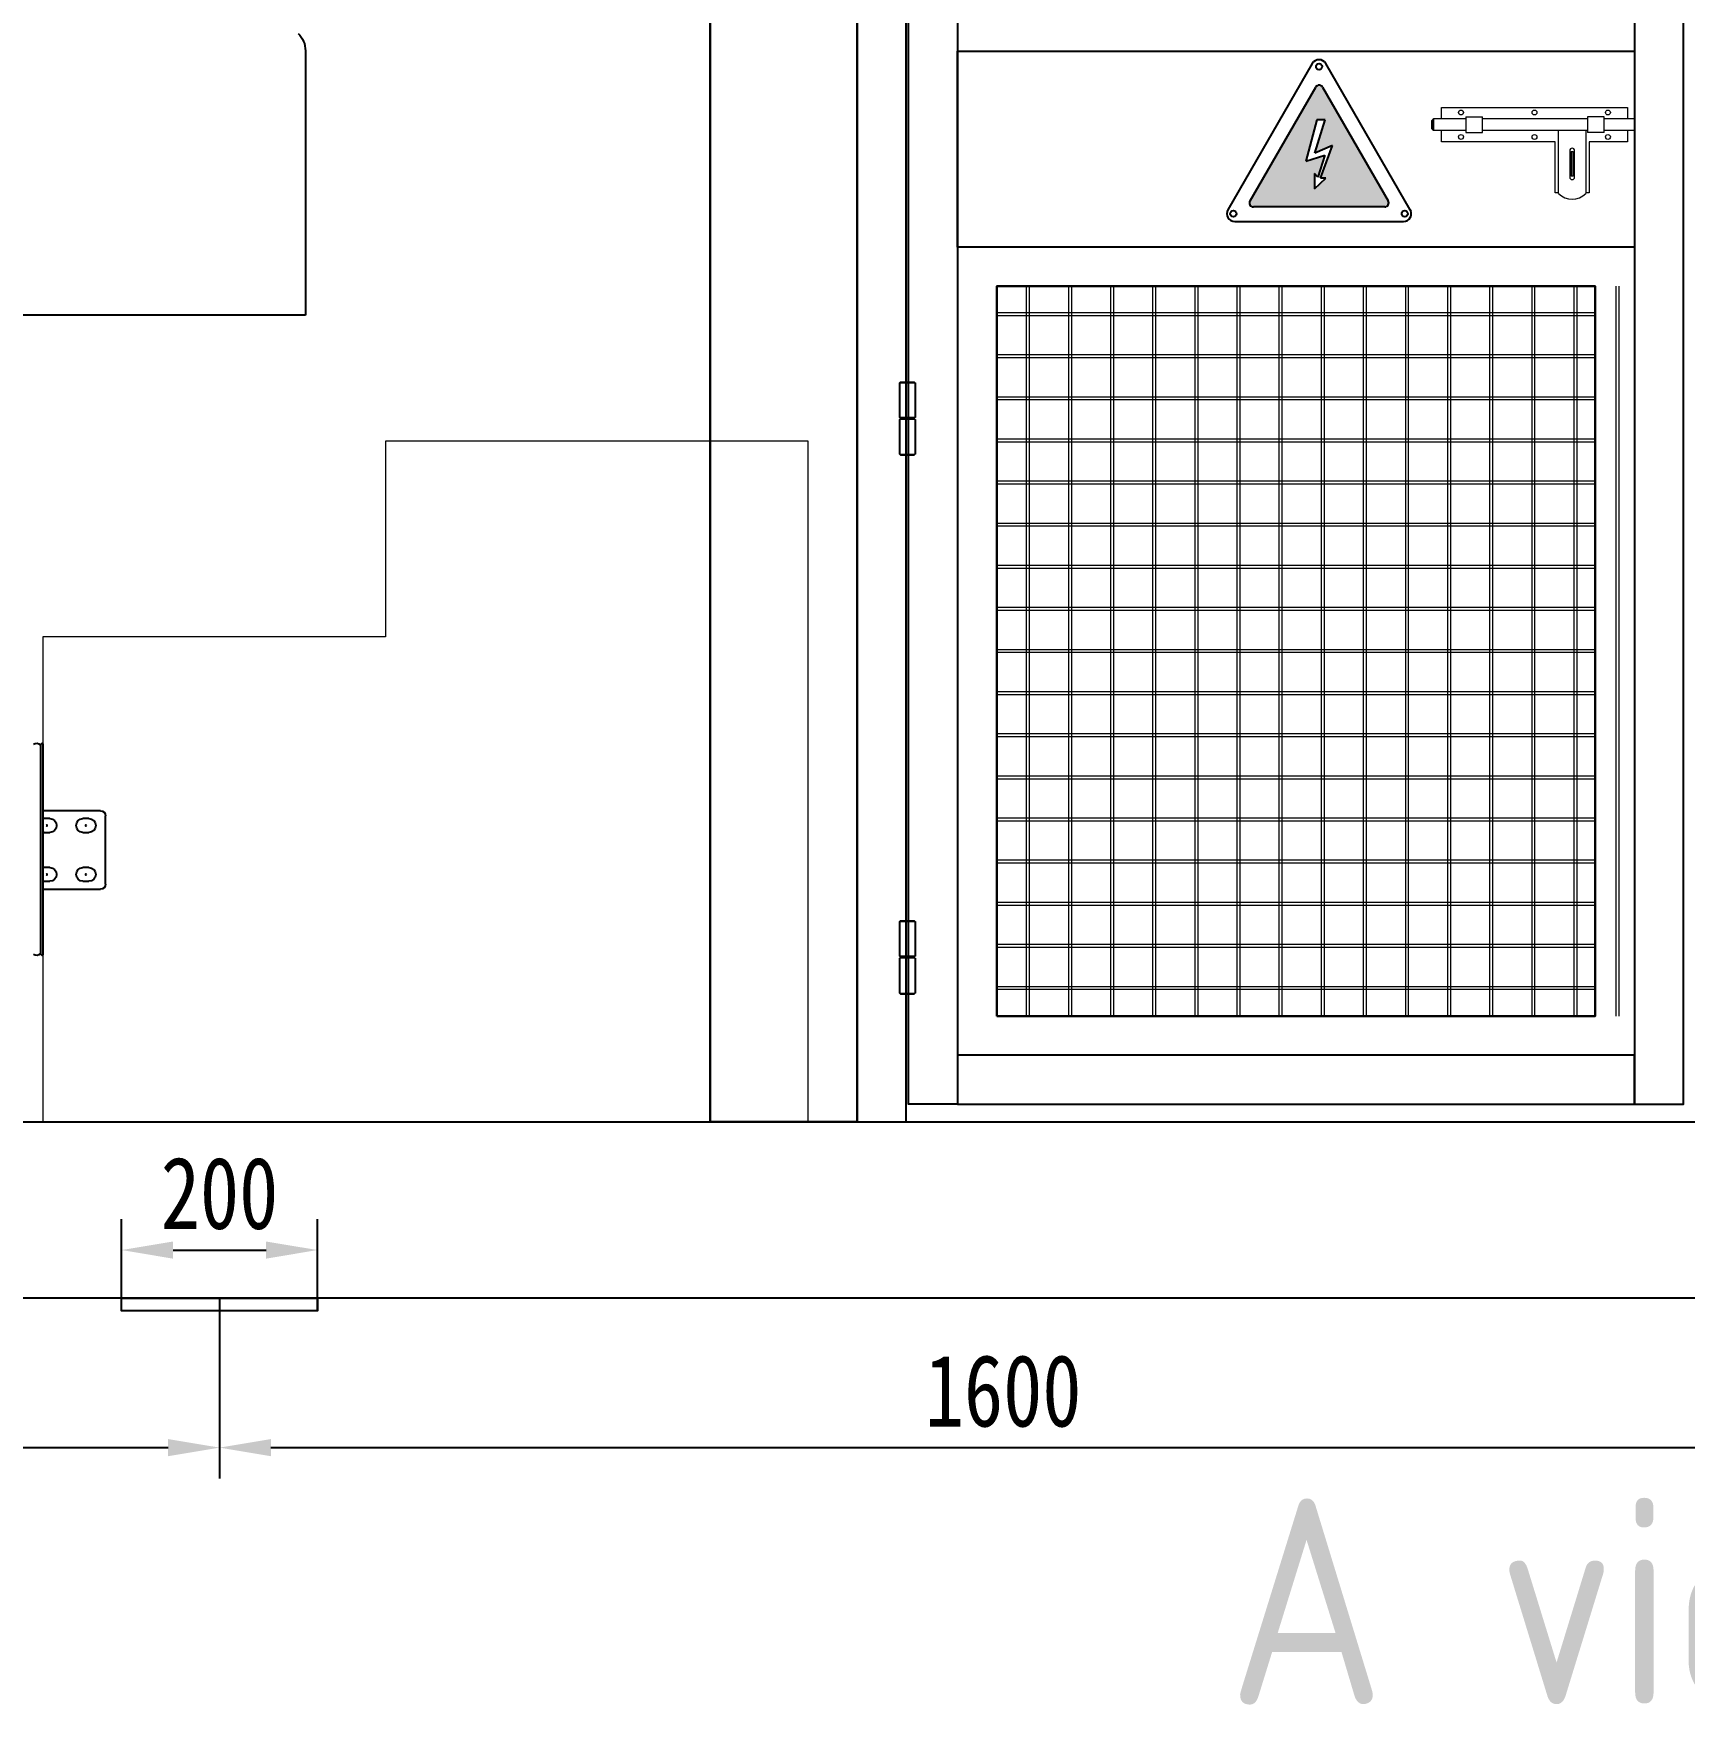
# Model space of a CAD drawing. Header units: millimetres. Extents: x 0 to 87554, y -20854 to 20404.
# Drawn here: x 8519 to 10205, y -7740 to -6033 of the extents above; entities that cross this region are included whole.
import ezdxf

# ---------------------------------------------------------------- set-up
doc = ezdxf.new("R2010")
doc.units = ezdxf.units.MM
doc.layers.get('0').update_dxf_attribs({"lineweight": 15})
doc.layers.get('Defpoints').update_dxf_attribs({"lineweight": 15})
for name, color, linetype in [('02___PRT_ALL_AXES', 7, 'Continuous'), ('4209-B0008_0', 7, 'Continuous'), ('4215-16529_1_0', 7, 'Continuous'), ('4217-16531_0', 7, 'Continuous')]:
    doc.layers.add(name, color=color, linetype=linetype)
doc.layers.add('AM_0', color=7, linetype='Continuous', lineweight=30)
doc.layers.add('THICK', color=7, linetype='Continuous', lineweight=0)
doc.styles.add('GB', font='gbenor.shx', dxfattribs={"bigfont": 'gbcbig.shx'})
doc.styles.add('仿宋', font='', dxfattribs={"width": 0.8})
doc.styles.get('仿宋').set_extended_font_data('仿宋_gb2312')
doc.dimstyles.new('12倍', dxfattribs={"dimscale": 21, "dimtxt": 3.5, "dimasz": 2.5, "dimexe": 1.5, "dimexo": 0, "dimgap": 1, "dimtad": 1, "dimtoh": 1, "dimdsep": 46, "dimtxsty": '仿宋', "dimcen": 2.5, "dimdle": 5, "dimclrd": 4, "dimclre": 4, "dimclrt": 3, "dimadec": 0, "dimazin": 0, "dimtfac": 1, "dimtmove": 0, "dimatfit": 3, "dimfxl": 1, "dimtolj": 1, "dimarcsym": 0})

# ---------------------------------------------------------------- blocks, each defined once
blk = doc.blocks.new('rehrehetreth')
at = {"linetype": 'ByBlock'}
h = blk.add_hatch(color=2, dxfattribs=at)
h.dxf.hatch_style = 1
edge = h.paths.add_edge_path()
edge.add_arc((99473.8, -259676.1), 4, 30, 150)
edge.add_line((99470.4, -259674.1), (99403.3, -259790.3))
edge.add_arc((99406.7, -259792.3), 4, 150, 270)
edge.add_line((99406.7, -259796.3), (99540.9, -259796.3))
edge.add_arc((99540.9, -259792.3), 4, 270, 30)
edge.add_line((99544.4, -259790.3), (99477.3, -259674.1))
h.paths.add_polyline_path([(99480.2, -259707.5), (99471.5, -259707.5), (99460.2, -259749.6), (99479.8, -259743.7), (99472.4, -259766), (99469, -259762.4), (99469.1, -259778), (99480.8, -259767.1), (99475.1, -259767.1), (99487.4, -259733.6), (99469.6, -259741.6)], flags=16)
at = {"layer": '02___PRT_ALL_AXES', "linetype": 'Continuous'}
for p, q in [((99466.9, -259650.1), (99380.7, -259799.3)), ((99566.9, -259799.3), (99480.7, -259650.1)), ((99403.3, -259790.3), (99470.4, -259674.1)), ((99477.3, -259674.1), (99544.4, -259790.3)), ((99471.5, -259707.5), (99460.2, -259749.6)), ((99469.6, -259741.6), (99480.2, -259707.5)), ((99480.2, -259707.5), (99471.5, -259707.5)), ((99460.2, -259749.6), (99479.8, -259743.7)), ((99487.4, -259733.6), (99469.6, -259741.6)), ((99479.8, -259743.7), (99472.4, -259766)), ((99475.1, -259767.1), (99487.4, -259733.6)), ((99472.4, -259766), (99469, -259762.4)), ((99469, -259762.4), (99469.1, -259778)), ((99469.1, -259778), (99480.8, -259767.1)), ((99480.8, -259767.1), (99475.1, -259767.1)), ((99540.9, -259796.3), (99406.7, -259796.3)), ((99387.7, -259811.3), (99560, -259811.3))]:
    blk.add_line(p, q, dxfattribs=at)
for centre in [(99473.8, -259653.2), (99386.3, -259803.3), (99561.3, -259803.3)]:
    blk.add_circle(centre, 3.1, dxfattribs=at)
for centre, radius, start, end in [((99473.8, -259654.1), 8, 30, 150), ((99473.8, -259676.1), 4, 30, 150), ((99387.7, -259803.3), 8, 150, 270), ((99406.7, -259792.3), 4, 150, 270), ((99540.9, -259792.3), 4, 270, 30), ((99560, -259803.3), 8, 270, 30)]:
    blk.add_arc(centre, radius, start, end, dxfattribs=at)
blk = doc.blocks.new('A$C17965E73')
at = {"color": 7, "linetype": 'Continuous'}
for p, q in [((-7, 37.5), (-8, 36.5)), ((-8, 36.5), (8, 36.5)), ((-8, 1), (-8, 36.5)), ((-7, 37.5), (7, 37.5)), ((7, 37.5), (8, 36.5)), ((8, 1), (-8, 1)), ((-8, 1), (-7, 0)), ((-7, 0), (-8, -1)), ((-7, 0), (7, 0)), ((8, 1), (7, 0)), ((7, 0), (8, -1)), ((8, -1), (-8, -1)), ((-8, -36.5), (-8, -1)), ((-8, -36.5), (8, -36.5)), ((-7, -37.5), (-8, -36.5)), ((-7, -37.5), (7, -37.5)), ((7, -37.5), (8, -36.5))]:
    blk.add_line(p, q, dxfattribs=at)
at = {"layer": '02___PRT_ALL_AXES', "color": 7, "linetype": 'Continuous'}
for p, q in [((-8, 36.5), (-8, 1)), ((8, 36.5), (8, 1)), ((-8, -1), (-8, -36.5)), ((8, -1), (8, -36.5))]:
    blk.add_line(p, q, dxfattribs=at)
blk = doc.blocks.new('*D194')
at = {"color": 4, "linetype": 'Continuous', "lineweight": -2}
for p, q in [((7009.4, -7278.6), (7009.4, -7508.7)), ((8709.4, -7324.6), (8709.4, -7508.7)), ((7061.9, -7477.2), (8656.9, -7477.2))]:
    blk.add_line(p, q, dxfattribs=at)
at = {"color": 4, "lineweight": -3}
for points in [[(7061.9, -7468.5), (7061.9, -7486), (7009.4, -7477.2)], [(8656.9, -7468.5), (8656.9, -7486), (8709.4, -7477.2)]]:
    blk.add_solid(points, dxfattribs=at)
at = {"layer": 'Defpoints', "color": 0, "lineweight": -3}
for p in [(7009.4, -7278.6), (8709.4, -7324.6), (8709.4, -7477.2)]:
    blk.add_point(p, dxfattribs=at)
at = {"color": 3, "lineweight": -3, "insert": (7859.4, -7419.5), "char_height": 73.5, "attachment_point": 5, "style": '仿宋'}
blk.add_mtext('\\A1;1700', dxfattribs=at)
blk = doc.blocks.new('*D195')
at = {"color": 4, "linetype": 'Continuous', "lineweight": -2}
for p, q in [((8709.4, -7337.6), (8709.4, -7508.7)), ((10309.4, -7337.6), (10309.4, -7508.7)), ((8761.9, -7477.2), (10256.9, -7477.2))]:
    blk.add_line(p, q, dxfattribs=at)
at = {"color": 4, "lineweight": -3}
for points in [[(8761.9, -7468.5), (8761.9, -7486), (8709.4, -7477.2)], [(10256.9, -7468.5), (10256.9, -7486), (10309.4, -7477.2)]]:
    blk.add_solid(points, dxfattribs=at)
at = {"layer": 'Defpoints', "color": 0, "lineweight": -3}
for p in [(8709.4, -7337.6), (10309.4, -7337.6), (10309.4, -7477.2)]:
    blk.add_point(p, dxfattribs=at)
at = {"color": 3, "lineweight": -3, "insert": (9509.4, -7419.5), "char_height": 73.5, "attachment_point": 5, "style": '仿宋'}
blk.add_mtext('\\A1;1600', dxfattribs=at)
blk = doc.blocks.new('*D197')
at = {"color": 4, "linetype": 'Continuous', "lineweight": -2}
for p, q in [((8609.4, -7337.6), (8609.4, -7244)), ((8809.4, -7337.6), (8809.4, -7244)), ((8661.9, -7275.5), (8756.9, -7275.5))]:
    blk.add_line(p, q, dxfattribs=at)
at = {"color": 4, "lineweight": -3}
for points in [[(8661.9, -7266.8), (8661.9, -7284.3), (8609.4, -7275.5)], [(8756.9, -7266.8), (8756.9, -7284.3), (8809.4, -7275.5)]]:
    blk.add_solid(points, dxfattribs=at)
at = {"layer": 'Defpoints', "color": 0, "lineweight": -3}
for p in [(8809.4, -7275.5), (8609.4, -7337.6), (8809.4, -7337.6)]:
    blk.add_point(p, dxfattribs=at)
at = {"color": 3, "lineweight": -3, "insert": (8709.4, -7217.8), "char_height": 73.5, "attachment_point": 5, "style": '仿宋'}
blk.add_mtext('\\A1;200', dxfattribs=at)
blk = doc.blocks.new('gy7u88')
at = {"layer": '4209-B0008_0', "color": 107, "linetype": 'Continuous'}
for p, q in [((-427.2, -1724.3), (-427.2, -1939.8)), ((-424.9, -1725.2), (-426.3, -1723.9)), ((-424.9, -1725.2), (-424.9, -1938.8)), ((-424.9, -1938.8), (-426.3, -1940.2))]:
    blk.add_line(p, q, dxfattribs=at)
for centre, radius, start, end in [((-426.7, -1724.3), 0.5, 45.9333, 180), ((-421, -1729.8), 6, 56.4566, 131.1531), ((-426.7, -1939.8), 0.5, 180, 314.0667), ((-421, -1934.3), 6, 228.8469, 303.5434)]:
    blk.add_arc(centre, radius, start, end, dxfattribs=at)
at = {"layer": '4215-16529_1_0', "color": 107, "linetype": 'Continuous'}
for p, q in [((-695.4, -1016.8), (-695.4, -1286.8)), ((-695.4, -1286.8), (-395.4, -1286.8))]:
    blk.add_line(p, q, dxfattribs=at)
blk.add_arc((-670.4, -1016.8), 25, 135, 180, dxfattribs=at)
at = {"layer": '4217-16531_0', "color": 107, "linetype": 'Continuous'}
for p, q in [((-491.3, -1867.7), (-491.3, -1797.7)), ((-486.3, -1792.7), (-427.2, -1792.7)), ((-474.3, -1800.7), (-468.3, -1800.7)), ((-434.3, -1800.7), (-428.3, -1800.7)), ((-468.3, -1814.7), (-474.3, -1814.7)), ((-428.3, -1814.7), (-434.3, -1814.7)), ((-474.3, -1850.7), (-468.3, -1850.7)), ((-434.3, -1850.7), (-428.3, -1850.7)), ((-427.2, -1872.7), (-486.3, -1872.7)), ((-468.3, -1864.7), (-474.3, -1864.7)), ((-428.3, -1864.7), (-434.3, -1864.7))]:
    blk.add_line(p, q, dxfattribs=at)
for centre in [(-471.3, -1807.7), (-431.3, -1807.7), (-471.3, -1857.7), (-431.3, -1857.7)]:
    blk.add_circle(centre, 0.5, dxfattribs=at)
for centre, radius, start, end in [((-486.3, -1797.7), 5, 90, 180), ((-474.3, -1807.7), 7, 90, 270), ((-468.3, -1807.7), 7, 270, 90), ((-434.3, -1807.7), 7, 90, 270), ((-428.3, -1807.7), 7, 80.9533, 90), ((-428.3, -1807.7), 7, 270, 279.0467), ((-474.3, -1857.7), 7, 90, 270), ((-468.3, -1857.7), 7, 270, 90), ((-434.3, -1857.7), 7, 90, 270), ((-428.3, -1857.7), 7, 80.9533, 90), ((-486.3, -1867.7), 5, 180, 270), ((-428.3, -1857.7), 7, 270, 279.0467)]:
    blk.add_arc(centre, radius, start, end, dxfattribs=at)

msp = doc.modelspace()

# ---------------------------------------------------------------- linework, layer by layer
at = {"color": 7, "linetype": 'Continuous'}
for p, q in [((9946.887, -6122.638), (9948.887, -6120.638)), ((9946.887, -6122.638), (9946.887, -6130.638)), ((9981.887, -6120.638), (9948.887, -6120.638)), ((9956.887, -6109.138), (10146.887, -6109.138)), ((9956.887, -6120.638), (9956.887, -6109.138)), ((9981.887, -6118.638), (9998.887, -6118.638)), ((9981.887, -6118.639), (9981.887, -6134.638)), ((9998.887, -6134.638), (9998.887, -6118.639)), ((10105.887, -6120.638), (9998.887, -6120.638)), ((10122.887, -6118.638), (10105.887, -6118.638)), ((10105.887, -6118.639), (10105.887, -6134.638)), ((10122.887, -6134.638), (10122.887, -6118.639)), ((10153.887, -6120.638), (10122.887, -6120.638)), ((10146.887, -6109.138), (10146.887, -6120.638)), ((9946.887, -6130.638), (9948.887, -6132.638)), ((9981.887, -6132.638), (9948.887, -6132.638)), ((9956.887, -6144.138), (9956.887, -6132.638)), ((9981.887, -6134.638), (9998.887, -6134.638)), ((10076.387, -6132.638), (9998.887, -6132.638)), ((10104.387, -6132.507), (10076.387, -6132.507)), ((10076.387, -6196.921), (10076.387, -6132.507)), ((10104.387, -6132.507), (10104.387, -6196.921)), ((10105.887, -6132.638), (10104.387, -6132.638)), ((10122.887, -6134.638), (10105.887, -6134.638)), ((10153.887, -6132.638), (10122.887, -6132.638)), ((10146.887, -6132.638), (10146.887, -6144.138)), ((10072.887, -6144.138), (9956.887, -6144.138)), ((10072.887, -6196.138), (10072.887, -6144.138)), ((10087.887, -6153.138), (10087.887, -6180.138)), ((10089.387, -6154.138), (10091.387, -6154.138)), ((10089.387, -6154.138), (10089.387, -6179.138)), ((10091.387, -6179.138), (10091.387, -6154.138)), ((10092.887, -6180.138), (10092.887, -6153.138)), ((10146.887, -6144.138), (10107.887, -6144.138)), ((10107.887, -6144.138), (10107.887, -6196.138)), ((10091.387, -6179.138), (10089.387, -6179.138)), ((10076.387, -6196.138), (10072.887, -6196.138)), ((10107.887, -6196.138), (10104.387, -6196.138))]:
    msp.add_line(p, q, dxfattribs=at)
at = {"color": 5}
for p, q in [((8878.887, -6449.638), (8878.887, -6649.638)), ((8878.887, -6649.638), (8528.887, -6649.638))]:
    msp.add_line(p, q, dxfattribs=at)
at = {"lineweight": -3}
msp.add_lwpolyline([(9410.387, -5043.349), (9360.387, -5093.349), (9360.387, -7144.638), (9410.387, -7144.638), (9410.387, -5043.349)], dxfattribs=at)
for points in [[(9412.887, -5176.638), (9462.887, -5176.638), (9462.887, -7126.638), (9412.887, -7126.638)], [(10203.887, -5176.638), (10153.887, -5176.638), (10153.887, -7126.638), (10203.887, -7126.638)], [(9462.887, -6051.638), (10153.887, -6051.638), (10153.887, -6251.638), (9462.887, -6251.638)], [(9462.887, -7126.638), (10153.887, -7126.638), (10153.887, -7076.638), (9462.887, -7076.638)]]:
    msp.add_lwpolyline(points, close=True, dxfattribs=at)
at = {"color": 5}
msp.add_lwpolyline([(8528.887, -6649.638), (8528.887, -7144.638), (9310.387, -7144.638), (9310.387, -6449.638), (8878.887, -6449.638)], dxfattribs=at)
at = {"color": 6, "lineweight": -3}
msp.add_lwpolyline([(8609.387, -7324.638), (8809.387, -7324.638), (8809.387, -7337.638), (8609.387, -7337.638)], close=True, dxfattribs=at)
at = {"color": 7, "linetype": 'Continuous'}
for centre in [(9976.887, -6114.138), (10051.887, -6114.138), (10126.887, -6114.138), (9976.887, -6139.138), (10051.887, -6139.138), (10126.887, -6139.138)]:
    msp.add_circle(centre, 2.5, dxfattribs=at)
for centre, radius, start, end in [((10090.387, -6153.138), 2.5, 0, 180), ((10090.387, -6180.138), 2.5, 180, 0), ((10090.387, -6182.638), 20, 225.572996, 314.427004)]:
    msp.add_arc(centre, radius, start, end, dxfattribs=at)
at = {"layer": '02___PRT_ALL_AXES', "color": 7, "linetype": 'Continuous'}
msp.add_line((9948.887, -6132.638), (9948.887, -6120.638), dxfattribs=at)
at = {"layer": 'AM_0'}
for points in [[(9210.387, -4622.638), (9360.387, -4622.638), (9360.387, -7144.638), (9210.387, -7144.638)], [(9502.887, -7036.638), (10113.887, -7036.638), (10113.887, -6291.638), (9502.887, -6291.638)]]:
    msp.add_lwpolyline(points, close=True, dxfattribs=at)
at = {"layer": 'THICK', "color": 0}
for p, q in [((9533.387, -7036.638), (9533.387, -6291.638)), ((9536.387, -7036.638), (9536.387, -6291.638)), ((9576.387, -7036.638), (9576.387, -6291.638)), ((9579.387, -7036.638), (9579.387, -6291.638)), ((9619.387, -7036.638), (9619.387, -6291.638)), ((9622.387, -7036.638), (9622.387, -6291.638)), ((9662.387, -7036.638), (9662.387, -6291.638)), ((9665.387, -7036.638), (9665.387, -6291.638)), ((9705.387, -7036.638), (9705.387, -6291.638)), ((9708.387, -7036.638), (9708.387, -6291.638)), ((9748.387, -7036.638), (9748.387, -6291.638)), ((9751.387, -7036.638), (9751.387, -6291.638)), ((9791.387, -7036.638), (9791.387, -6291.638)), ((9794.387, -7036.638), (9794.387, -6291.638)), ((9834.387, -7036.638), (9834.387, -6291.638)), ((9837.387, -7036.638), (9837.387, -6291.638)), ((9877.387, -7036.638), (9877.387, -6291.638)), ((9880.387, -7036.638), (9880.387, -6291.638)), ((9920.387, -7036.638), (9920.387, -6291.638)), ((9923.387, -7036.638), (9923.387, -6291.638)), ((9963.387, -7036.638), (9963.387, -6291.638)), ((9966.387, -7036.638), (9966.387, -6291.638)), ((10006.387, -7036.638), (10006.387, -6291.638)), ((10009.387, -7036.638), (10009.387, -6291.638)), ((10049.387, -7036.638), (10049.387, -6291.638)), ((10052.387, -7036.638), (10052.387, -6291.638)), ((10092.387, -7036.638), (10092.387, -6291.638)), ((10095.387, -7036.638), (10095.387, -6291.638)), ((10135.387, -7036.638), (10135.387, -6291.638)), ((10138.387, -7036.638), (10138.387, -6291.638)), ((10113.887, -6318.638), (9502.886, -6318.638)), ((10113.887, -6321.638), (9502.886, -6321.638)), ((10113.887, -6361.638), (9502.886, -6361.638)), ((10113.887, -6364.638), (9502.886, -6364.638)), ((10113.887, -6404.638), (9502.886, -6404.638)), ((10113.887, -6407.638), (9502.886, -6407.638)), ((10113.887, -6447.638), (9502.886, -6447.638)), ((10113.887, -6450.638), (9502.886, -6450.638)), ((10113.887, -6490.638), (9502.886, -6490.638)), ((10113.887, -6493.638), (9502.886, -6493.638)), ((10113.887, -6533.638), (9502.886, -6533.638)), ((10113.887, -6536.638), (9502.886, -6536.638)), ((10113.887, -6576.638), (9502.886, -6576.638)), ((10113.887, -6579.638), (9502.886, -6579.638)), ((10113.887, -6619.638), (9502.886, -6619.638)), ((10113.887, -6622.638), (9502.886, -6622.638)), ((10113.887, -6662.638), (9502.886, -6662.638)), ((10113.887, -6665.638), (9502.886, -6665.638)), ((10113.887, -6705.638), (9502.886, -6705.638)), ((10113.887, -6708.638), (9502.886, -6708.638)), ((10113.887, -6748.638), (9502.886, -6748.638)), ((10113.887, -6751.638), (9502.886, -6751.638)), ((10113.887, -6791.638), (9502.886, -6791.638)), ((10113.887, -6794.638), (9502.886, -6794.638)), ((10113.887, -6834.638), (9502.886, -6834.638)), ((10113.887, -6837.638), (9502.886, -6837.638)), ((10113.887, -6877.638), (9502.886, -6877.638)), ((10113.887, -6880.638), (9502.886, -6880.638)), ((10113.887, -6920.638), (9502.886, -6920.638)), ((10113.887, -6923.638), (9502.886, -6923.638)), ((10113.887, -6963.638), (9502.886, -6963.638)), ((10113.887, -6966.638), (9502.886, -6966.638)), ((10113.887, -7006.638), (9502.886, -7006.638)), ((10113.887, -7009.638), (9502.886, -7009.638))]:
    msp.add_line(p, q, dxfattribs=at)
at = {"layer": 'THICK', "lineweight": -3}
msp.add_lwpolyline([(12850.387, -7144.638), (12850.387, -7219.638), (12889.387, -7219.638), (12889.387, -7324.638), (7187.387, -7324.638), (7187.387, -7219.638), (7163.387, -7219.638), (7163.387, -7144.638)], close=True, dxfattribs=at)

# ---------------------------------------------------------------- block references
at = {"xscale": -1}
msp.add_blockref('gy7u88', (8101.705, -5034.387), dxfattribs=at)
at = {"color": 2, "linetype": 'ByBlock'}
msp.add_blockref('rehrehetreth', (-89641.837, 253585.823), dxfattribs=at)
at = {"lineweight": 13}
for p in [(9411.637, -6426.638), (9411.637, -6976.638)]:
    msp.add_blockref('A$C17965E73', p, dxfattribs=at)

# ---------------------------------------------------------------- texts
at = {"color": 34, "lineweight": 15, "insert": (10482.857, -7529.121), "char_height": 210, "attachment_point": 3, "style": 'GB'}
msp.add_mtext('A view', dxfattribs=at)

# ---------------------------------------------------------------- dimensions: what is measured, and where the dimension line sits
at = {"lineweight": -3}
for base, p1, p2, picture, middle in [((8809.387, -7275.544), (8609.387, -7337.638), (8809.387, -7337.638), '*D197', (8709.387, -7217.794)), ((8709.387, -7477.229), (7009.387, -7278.638), (8709.387, -7324.638), '*D194', (7859.387, -7419.479)), ((10309.387, -7477.229), (8709.387, -7337.638), (10309.387, -7337.638), '*D195', (9509.387, -7419.479))]:
    dim = msp.add_linear_dim(base=base, p1=p1, p2=p2, dimstyle='12倍', dxfattribs=at)
    dim.commit()
    dim.dimension.update_dxf_attribs({"geometry": picture, "text_midpoint": middle})

doc.saveas('drawing.dxf')
